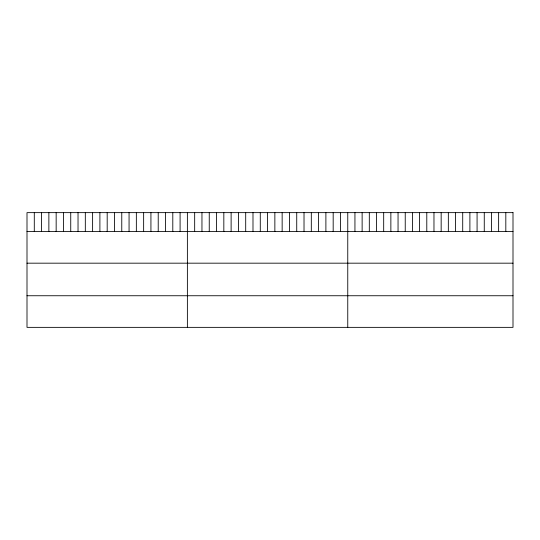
<?xml version="1.0" encoding="UTF-8"?>
<svg xmlns="http://www.w3.org/2000/svg" width="540" height="540" viewBox="0 0 540 540"><rect width="100%" height="100%" fill="white"/><g stroke="black" fill="none" stroke-linecap="round" stroke-linejoin="round"><path stroke-width="0.81" d="M27 231.559L513 231.559M27 263.176L513 263.176M27 295.745L513 295.745M505.818 212.638L505.818 231.559M498.629 212.638L498.629 231.559M491.447 212.638L491.447 231.559M484.265 212.638L484.265 231.559M477.077 212.638L477.077 231.559M469.894 212.638L469.894 231.559M462.713 212.638L462.713 231.559M455.524 212.638L455.524 231.559M448.342 212.638L448.342 231.559M441.16 212.638L441.16 231.559M433.971 212.638L433.971 231.559M426.789 212.638L426.789 231.559M419.6 212.638L419.6 231.559M412.418 212.638L412.418 231.559M405.236 212.638L405.236 231.559M398.048 212.638L398.048 231.559M390.865 212.638L390.865 231.559M383.683 212.638L383.683 231.559M376.495 212.638L376.495 231.559M369.313 212.638L369.313 231.559M362.131 212.638L362.131 231.559M354.942 212.638L354.942 231.559M347.76 212.638L347.76 327.362M340.47 212.638L340.47 231.559M333.18 212.638L333.18 231.559M325.89 212.638L325.89 231.559M318.6 212.638L318.6 231.559M311.31 212.638L311.31 231.559M304.02 212.638L304.02 231.559M296.73 212.638L296.73 231.559M289.44 212.638L289.44 231.559M282.15 212.638L282.15 231.559M274.86 212.638L274.86 231.559M267.57 212.638L267.57 231.559M260.28 212.638L260.28 231.559M252.99 212.638L252.99 231.559M245.7 212.638L245.7 231.559M238.41 212.638L238.41 231.559M231.12 212.638L231.12 231.559M223.83 212.638L223.83 231.559M216.54 212.638L216.54 231.559M209.25 212.638L209.25 231.559M201.96 212.638L201.96 231.559M194.67 212.638L194.67 231.559M187.38 212.638L187.38 327.362M180.09 212.638L180.09 231.559M172.8 212.638L172.8 231.559M165.51 212.638L165.51 231.559M158.22 212.638L158.22 231.559M150.93 212.638L150.93 231.559M143.64 212.638L143.64 231.559M136.35 212.638L136.35 231.559M129.06 212.638L129.06 231.559M121.77 212.638L121.77 231.559M114.48 212.638L114.48 231.559M107.19 212.638L107.19 231.559M99.9 212.638L99.9 231.559M92.61 212.638L92.61 231.559M85.32 212.638L85.32 231.559M78.03 212.638L78.03 231.559M70.74 212.638L70.74 231.559M63.45 212.638L63.45 231.559M56.16 212.638L56.16 231.559M48.87 212.638L48.87 231.559M41.58 212.638L41.58 231.559M34.29 212.638L34.29 231.559M513 212.638L27 212.638L27 327.362L513 327.362L513 212.638"/></g></svg>
